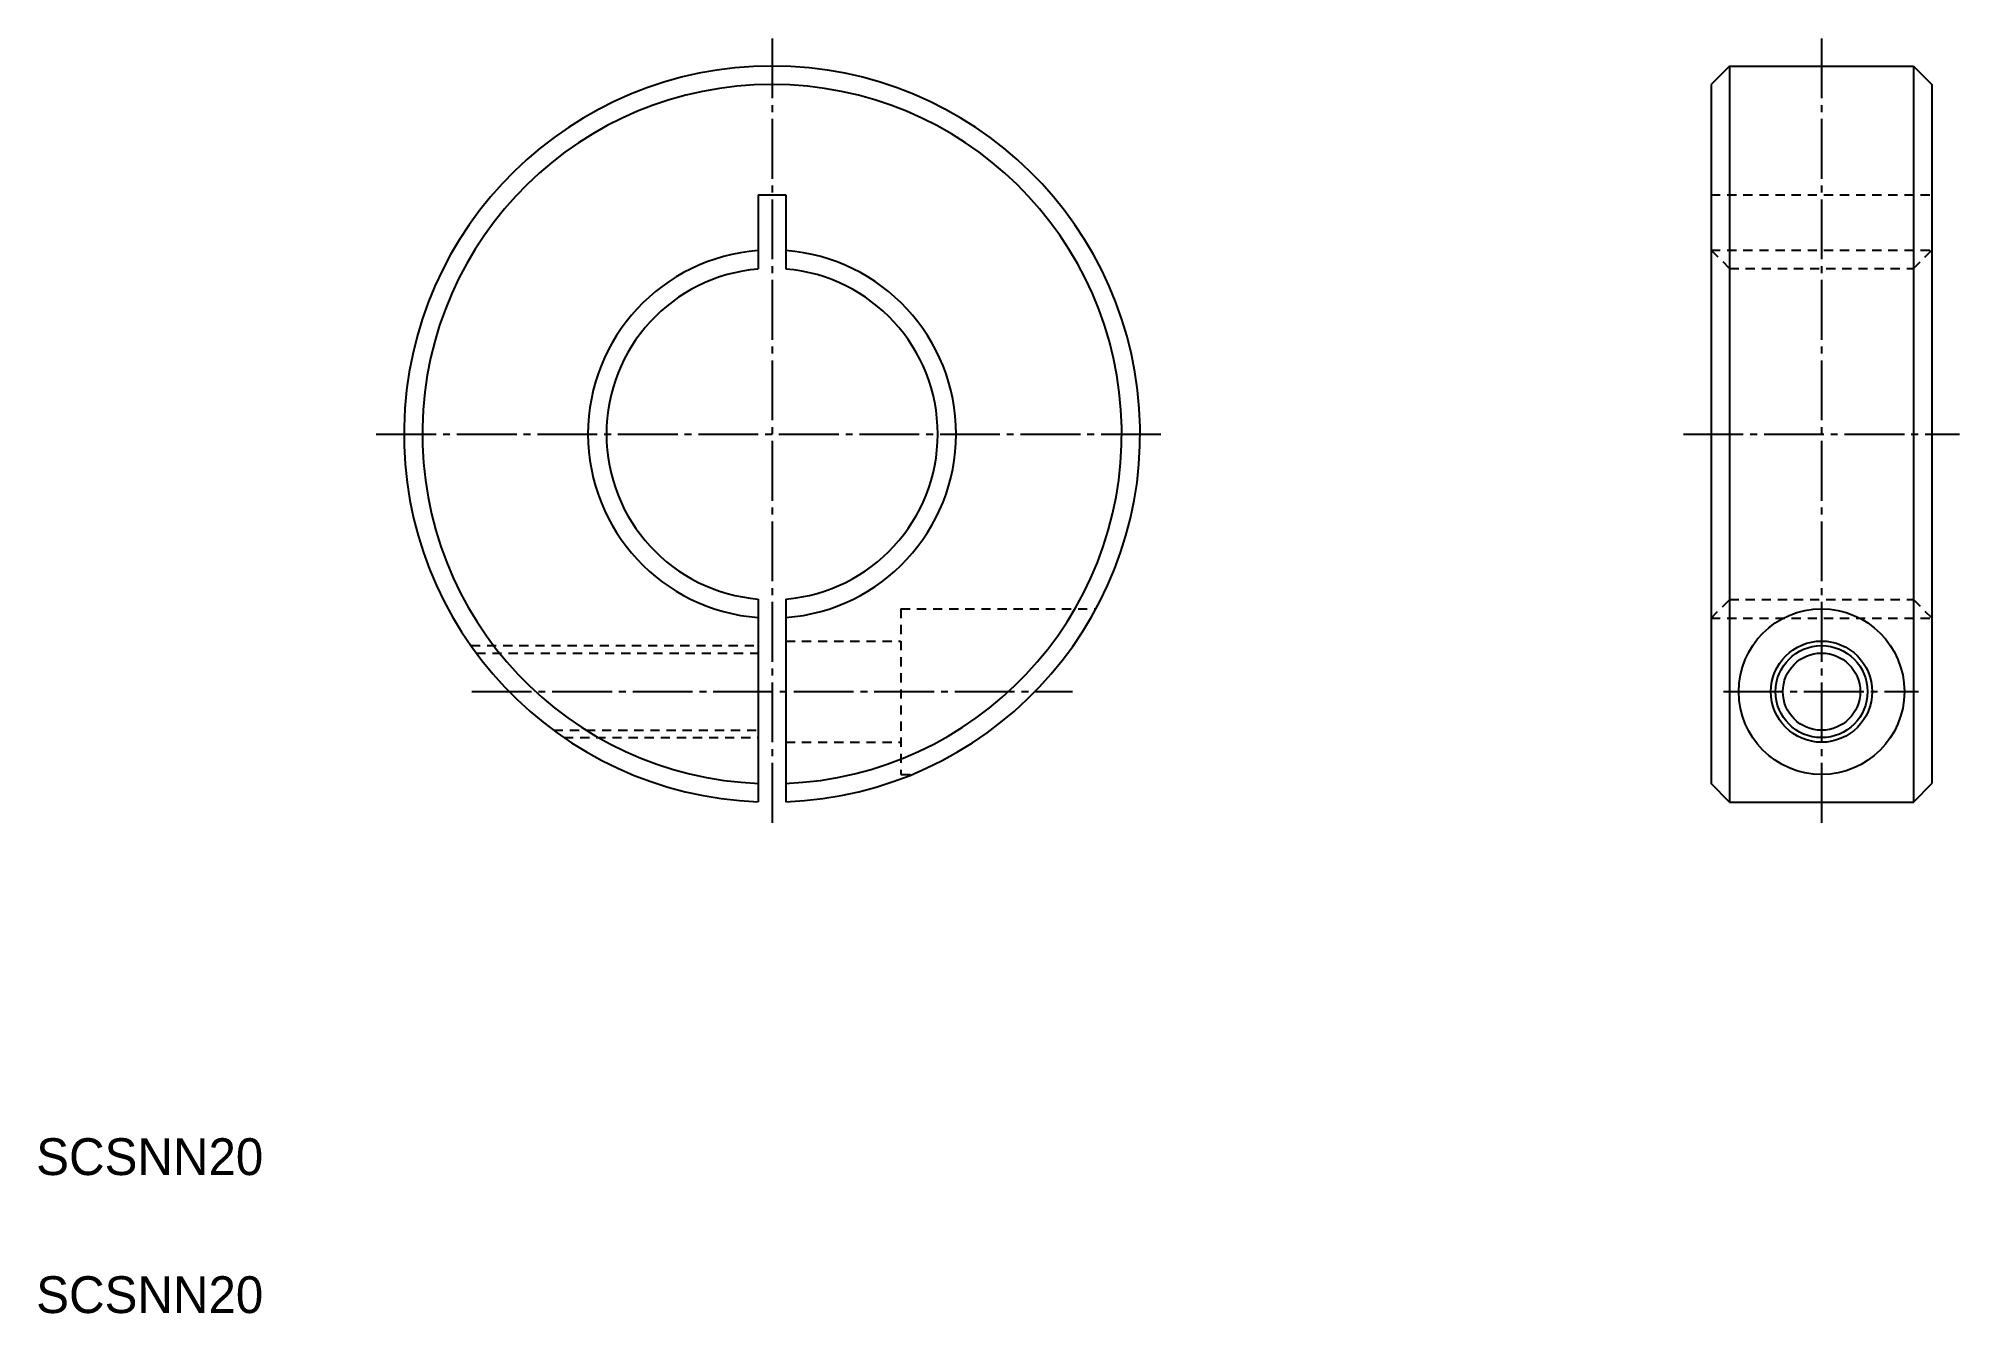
# Model space of a CAD drawing. Extents: x 5 to 109, y 5 to 74.
import ezdxf

# ---------------------------------------------------------------- set-up
doc = ezdxf.new("R2010")
doc.units = 0
doc.header["$LTSCALE"] = 0.25
doc.linetypes.add('CENTER', pattern=[17.5, 13, -1.5, 1.5, -1.5])
doc.linetypes.add('DASHED', pattern=[3.5, 2, -1.5])
doc.layers.get('0').update_dxf_attribs({"linetype": 'CONTINUOUS'})
doc.layers.add('CENTER', color=1, linetype='CENTER')

msp = doc.modelspace()

# ---------------------------------------------------------------- linework, layer by layer
at = {"color": 7, "linetype": 'CONTINUOUS'}
for p, q in [((97, 72.77), (96, 71.77)), ((97, 72.77), (97, 32.77)), ((97, 72.77), (107, 72.77)), ((107, 72.77), (107, 32.77)), ((107, 72.77), (108, 71.77)), ((96, 71.77), (96, 33.77)), ((108, 71.77), (108, 33.77)), ((44.23, 65.77), (45.73, 65.77)), ((44.23, 65.77), (44.23, 61.74)), ((45.73, 65.77), (45.73, 61.74)), ((44.23, 43.8), (44.23, 32.78)), ((45.73, 43.8), (45.73, 32.78)), ((97, 32.77), (96, 33.77)), ((107, 32.77), (108, 33.77)), ((97, 32.77), (107, 32.77))]:
    msp.add_line(p, q, dxfattribs=at)
at = {"color": 3, "linetype": 'DASHED'}
for p, q in [((96, 65.77), (108, 65.77)), ((96, 62.77), (108, 62.77)), ((97, 61.77), (96, 62.77)), ((107, 61.77), (108, 62.77)), ((97, 61.77), (107, 61.77)), ((51.98, 43.27), (51.98, 34.27)), ((51.98, 43.27), (62.58, 43.27)), ((96, 42.77), (97, 43.77)), ((97, 43.77), (107, 43.77)), ((107, 43.77), (108, 42.77)), ((96, 42.77), (108, 42.77)), ((28.62, 41.27), (44.23, 41.27)), ((28.91, 40.87), (44.23, 40.87)), ((45.73, 41.52), (51.98, 41.52)), ((33.12, 36.67), (44.23, 36.67)), ((33.68, 36.27), (44.23, 36.27)), ((45.73, 36.02), (51.98, 36.02)), ((51.98, 34.27), (52.58, 34.27))]:
    msp.add_line(p, q, dxfattribs=at)
for p, q in [((36.32, 36.27), (36.32, 36.27)), ((38.95, 36.27), (38.95, 36.27))]:
    msp.add_line(p, q)
msp.add_circle((102, 38.77), 4.5)
at = {"color": 7, "linetype": 'CONTINUOUS'}
for radius in [2.75, 2.1]:
    msp.add_circle((102, 38.77), radius, dxfattribs=at)
at = {"color": 3, "linetype": 'CONTINUOUS'}
msp.add_circle((102, 38.77), 2.5, dxfattribs=at)
at = {"color": 7, "linetype": 'CONTINUOUS'}
for radius, start, end in [(20, 272.1491, 267.8509), (19, 272.1491, 267.8509), (9, 94.7802, 265.2198), (9, 274.7802, 85.2198)]:
    msp.add_arc((44.98, 52.77), radius, start, end, dxfattribs=at)
at = {"color": 3, "linetype": 'CONTINUOUS'}
for start, end in [(94.3012, 265.6988), (274.3012, 85.6988)]:
    msp.add_arc((44.98, 52.77), 10, start, end, dxfattribs=at)
at = {"layer": 'CENTER', "color": 1, "linetype": 'CENTER'}
for p, q in [((44.98, 74.27), (44.98, 31.27)), ((102, 74.27), (102, 31.27)), ((23.48, 52.77), (66.48, 52.77)), ((94.5, 52.77), (109.5, 52.77)), ((28.66, 38.77), (61.3, 38.77)), ((96.67, 38.77), (107.26, 38.77))]:
    msp.add_line(p, q, dxfattribs=at)

# ---------------------------------------------------------------- texts
for p in [(5, 12.5), (5, 5)]:
    msp.add_text('SCSNN20', height=2).set_placement(p)

doc.saveas('drawing.dxf')
